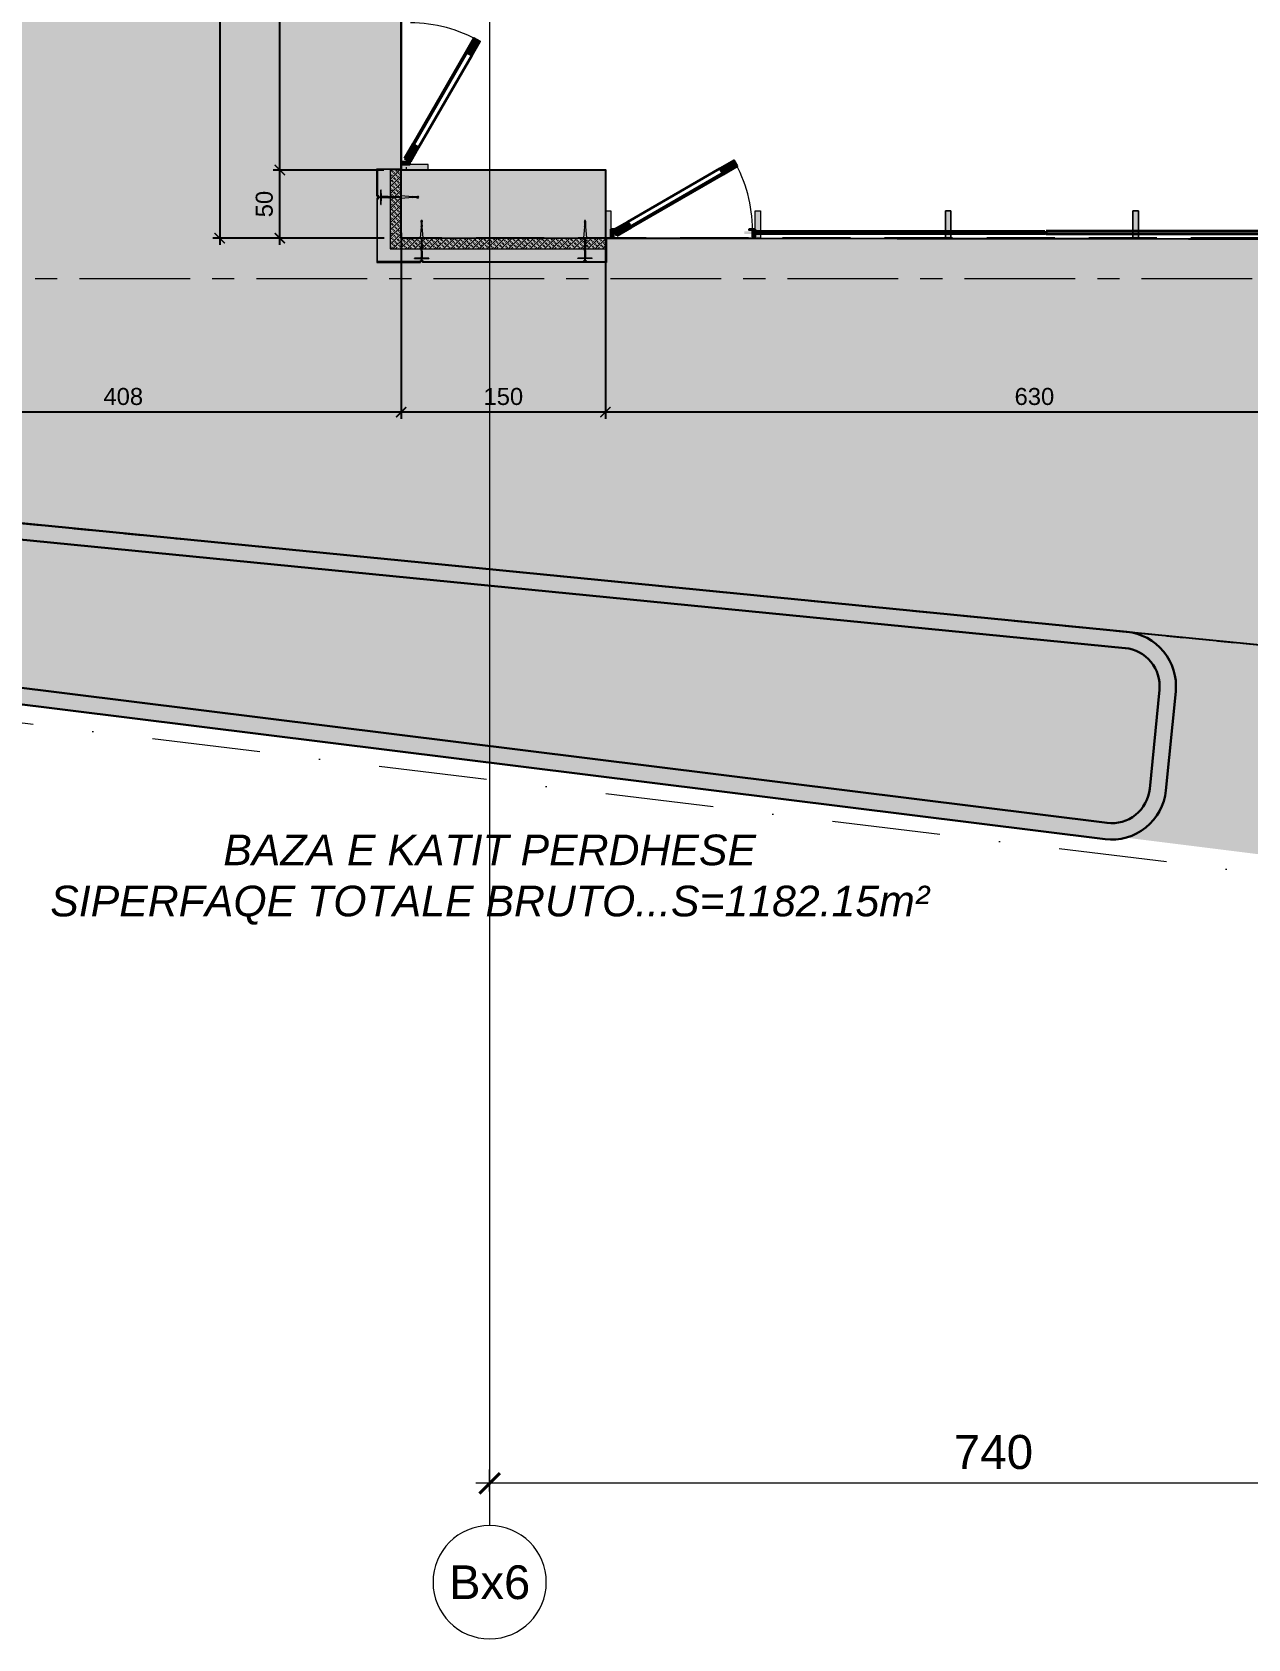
# Model space of a CAD drawing. Header units: centimetres. Extents: x 66524 to 72777, y -55096 to -48161.
# Drawn here: x 67432 to 68325, y -55096 to -53916 of the extents above; entities that cross this region are included whole.
import ezdxf
from ezdxf.enums import TextEntityAlignment as Align

# ---------------------------------------------------------------- set-up
doc = ezdxf.new("R2010")
doc.units = ezdxf.units.CM
doc.header["$LTSCALE"] = 50
doc.header["$MEASUREMENT"] = 0
for name, pattern in [('23486-A01$0${ Chain Double-Dash }', [0]), ('AUSGEZOGEN', [0]), ('AXES', [2, 1.25, -0.25, 0.25, -0.25]), ('CACHE', [0.375, 0.25, -0.125]), ('CONTINU', [0]), ('CORNER', [20, 0, -20]), ('Dot & Dashed', [335.138881, 158.75, -88.194444, 0, -88.194437])]:
    doc.linetypes.add(name, pattern=pattern)
doc.layers.get('0').update_dxf_attribs({"color": 8})
for name, color, linetype in [('AXES', 10, 'AXES'), ('BETON COUPE', 3, 'CONTINU'), ('BORD', 5, 'Continuous'), ('COTE 50ème', 1, 'Continuous'), ('EMPRISE BATIMENT', 253, 'CACHE'), ('FASADA', 150, 'Continuous'), ('TALUS', 2, 'Continuous'), ('TEXTE', 7, 'Continuous')]:
    doc.layers.add(name, color=color, linetype=linetype)
for name, color, linetype, lineweight in [('BETON CACHE', 4, 'CACHE', 5), ('ISOLATION', 252, 'Continuous', 0), ('MACONNERIE COUPE', 7, 'Continuous', 30), ('WD_Corner', 154, 'Continuous', 5), ('WD_Dowel', 154, 'Continuous', 5), ('WD_Text_Legende', 154, 'AUSGEZOGEN', 5)]:
    doc.layers.add(name, color=color, linetype=linetype, lineweight=lineweight)
doc.layers.add('FMULT', color=150, linetype='Continuous', plot=False)
doc.layers.add('HORS GEL', color=7, linetype='CACHE', lineweight=15, true_color=0x00661a)
doc.layers.add('PREFA MUR SUP TRAME', color=7, linetype='Continuous', true_color=0xd7c7ff)
doc.layers.add('WD_Assist1', color=6, linetype='CORNER', lineweight=0, plot=False)
doc.styles.add('FN_TEXT_1.50', font='arial.ttf', dxfattribs={"height": 10})
doc.styles.add('RS_TEXT_1.50', font='arial.ttf', dxfattribs={"height": 12.5})
doc.styles.add('RS_TXT_100', font='arial.ttf', dxfattribs={"height": 25})
doc.styles.add('RS_TXT_50', font='arial.ttf', dxfattribs={"height": 12.5})
doc.dimstyles.new('RS_100CM_LINEAIRE', dxfattribs={"dimscale": 10, "dimtxt": 25, "dimasz": 1.5, "dimexe": 1, "dimexo": 2.5, "dimgap": 1, "dimtad": 1, "dimdec": 1, "dimrnd": 0.5, "dimdsep": 46, "dimtxsty": 'RS_TXT_100', "dimblk1": 'ARCHTICK', "dimblk2": 'ARCHTICK', "dimsah": 1, "dimcen": 2.5, "dimdle": 1, "dimclrt": 4, "dimadec": 0, "dimazin": 2, "dimtfac": 1, "dimtdec": 1, "dimtix": 1, "dimtmove": 2, "dimatfit": 3, "dimfxl": 1, "dimtolj": 1, "dimtzin": 0, "dimarcsym": 0})
doc.dimstyles.new('RS_50CM_LINEAIRE', dxfattribs={"dimscale": 5, "dimtxt": 12.5, "dimasz": 1.5, "dimexe": 1, "dimexo": 2.5, "dimgap": 1, "dimtad": 1, "dimdec": 1, "dimrnd": 0.5, "dimdsep": 46, "dimtxsty": 'RS_TXT_50', "dimblk1": 'ARCHTICK', "dimblk2": 'ARCHTICK', "dimsah": 1, "dimcen": 2.5, "dimdle": 1, "dimclrt": 4, "dimadec": 0, "dimazin": 2, "dimtfac": 1, "dimtdec": 1, "dimtix": 1, "dimtmove": 2, "dimatfit": 3, "dimfxl": 1, "dimtolj": 1, "dimtzin": 0, "dimarcsym": 0})

# ---------------------------------------------------------------- blocks, each defined once
blk = doc.blocks.new('AXES_FN')
at = {"color": 0, "linetype": 'Continuous'}
blk.add_circle((0, 15), 22.18, dxfattribs=at)
at = {"color": 0, "style": 'FN_TEXT_1.50'}
blk.add_attdef('AXES', text='', height=12.5, dxfattribs=at).set_placement((-48.89, 20.63), align=Align.MIDDLE_CENTER)
blk = doc.blocks.new('_ArchTick')
at = {"color": 0, "linetype": 'ByBlock', "const_width": 0.15}
blk.add_lwpolyline([(-0.5, -0.5), (0.5, 0.5)], dxfattribs=at)
blk = doc.blocks.new('*D176')
at = {"layer": 'Defpoints', "color": 0, "linetype": 'ByBlock', "transparency": 16777216}
for p in [(70898.4, -46013.7), (70898.4, -46044.7), (71638.4, -46044.7)]:
    blk.add_point(p, dxfattribs=at)
at = {"layer": 'HORS GEL', "color": 0, "linetype": 'ByBlock', "lineweight": -2, "transparency": 16777216}
for p, q in [((70898.4, -46019.7), (70898.4, -46003.7)), ((71638.4, -46019.7), (71638.4, -46003.7)), ((71648.4, -46013.7), (70888.4, -46013.7))]:
    blk.add_line(p, q, dxfattribs=at)
at = {"layer": 'HORS GEL', "color": 0, "linetype": 'ByBlock', "lineweight": -2, "transparency": 16777216, "xscale": 15, "yscale": 15, "zscale": 15, "rotation": 180}
blk.add_blockref('_ArchTick', (70898.4, -46013.7), dxfattribs=at)
at = {"layer": 'HORS GEL', "color": 0, "linetype": 'ByBlock', "lineweight": -2, "transparency": 16777216, "xscale": 15, "yscale": 15, "zscale": 15}
blk.add_blockref('_ArchTick', (71638.4, -46013.7), dxfattribs=at)
at = {"layer": 'HORS GEL', "color": 4, "linetype": 'ByBlock', "transparency": 16777216, "insert": (71268.4, -45990.9), "char_height": 25, "attachment_point": 5, "style": 'RS_TXT_100'}
blk.add_mtext('\\A1;740', dxfattribs=at)
blk = doc.blocks.new('ankeri')
at = {"layer": 'WD_Assist1'}
for p, q in [((-29.8, 0.4), (-30, 0)), ((-30, 0), (-29.8, -0.4)), ((-2.8, 0.4), (-29.8, 0.4)), ((-2.5, 0.6), (-2.8, 0.4)), ((-2.3, 5.2), (-2.5, 0.6)), ((-2.2, 5.3), (-2.3, 5.2)), ((-2, 5.3), (-2.2, 5.3)), ((-2, -5.3), (-2, 5.3)), ((-29.8, -0.4), (-2.8, -0.4)), ((-2.8, -0.4), (-2.5, -0.6)), ((-2.5, -0.6), (-2.3, -5.2)), ((-2.3, -5.2), (-2.2, -5.3)), ((-2.2, -5.3), (-2, -5.3))]:
    blk.add_line(p, q, dxfattribs=at)
at = {"layer": 'WD_Corner', "lineweight": 5}
blk.add_lwpolyline([(-2, 0.1), (-1.9, 0.1, -1), (-1.8, 0.1), (-0.2, 0.1, 0.185242), (-0.1, 0.6), (-0.1, 0.7), (-0.1, 0.7), (-0.1, 0.7), (-0.1, 0.8), (-0.1, 0.9), (-0.3, 0.9), (-0.3, 0.8), (-0.3, 0.8), (-0.3, 0.9), (-0.4, 0.9), (-0.5, 0.7), (-0.5, 0.7), (-0.5, 0.7), (-0.5, 0.7), (-0.5, 0.7), (-0.5, 0.7), (-0.5, 0.6), (-0.6, 0.7), (-0.4, 0.9), (-0.1, 0.9), (-0.1, 1.4), (0, 1.4), (0, 1.2), (0, 1.2), (0, 1.1), (0, 1.1), (0.2, 1), (0, 1), (0, -1), (0.2, -1), (0, -1.1), (0, -1.1), (0, -1.2), (0, -1.2), (0, -1.4), (-0.1, -1.4), (-0.1, -0.9), (-0.4, -0.9), (-0.6, -0.7), (-0.5, -0.6), (-0.5, -0.7), (-0.5, -0.7), (-0.5, -0.7), (-0.5, -0.7), (-0.5, -0.7), (-0.5, -0.7), (-0.4, -0.9), (-0.3, -0.9), (-0.3, -0.8), (-0.3, -0.8), (-0.3, -0.9), (-0.1, -0.9), (-0.1, -0.8), (-0.1, -0.7), (-0.1, -0.7), (-0.1, -0.7), (-0.1, -0.6, 0.185242), (-0.2, -0.1), (-1.8, -0.1, -1), (-1.9, -0.1), (-2, -0.1)], format="xyb", close=True, dxfattribs=at)
at = {"layer": 'WD_Dowel'}
for p, q in [((-29.8, 0.4), (-30, 0)), ((-30, 0), (-29.8, -0.4)), ((-28.9, 0.4), (-29.8, 0.4)), ((-29.5, 0), (-29.3, 0.1)), ((-29.5, 0), (-29.5, 0)), ((-29.3, 0.3), (-29, 0.4)), ((-29.3, 0.3), (-29.3, -0.3)), ((-29, 0.3), (-29, 0.4)), ((-28.9, 0.4), (-29, 0.3)), ((-28.8, 0.4), (-28.9, 0.4)), ((-28.8, 0.4), (-28.8, 0.3)), ((-28.8, 0.3), (-28.7, 0.4)), ((-28.6, 0.4), (-28.7, 0.4)), ((-28.6, 0.4), (-28.7, 0.4)), ((-28.6, 0.4), (-28.6, 0.3)), ((-28.6, 0.3), (-28.4, 0.4)), ((-28.4, 0.4), (-28.4, 0.4)), ((-28.4, 0.4), (-28.4, 0.3)), ((-28.4, 0.3), (-28.2, 0.4)), ((-28.2, 0.4), (-28.2, 0.4)), ((-28.2, 0.4), (-28.2, 0.3)), ((-28.2, 0.3), (-28, 0.4)), ((-28, 0.4), (-28, 0.4)), ((-28, 0.4), (-28, 0.3)), ((-28, 0.3), (-25.6, 0.4)), ((-25.6, 0.4), (-25.6, 0.4)), ((-25.6, 0.4), (-25.6, 0.3)), ((-25.6, 0.3), (-25.4, 0.4)), ((-25.3, 0.4), (-25.4, 0.4)), ((-25.3, 0.3), (-17.1, 1)), ((-25.3, 0.4), (-25.3, 0.3)), ((-17, 1), (-17.1, 1)), ((-17, 1), (-17, 0.3)), ((-17, 0.3), (-9.4, 0.4)), ((-9.3, 0.4), (-9.4, 0.4)), ((-9.3, 0.4), (-9.3, 0.3)), ((-9.3, 0.3), (-9.1, 0.4)), ((-9.1, 0.4), (-9.1, 0.4)), ((-9.1, 0.4), (-9.1, 0.3)), ((-9.1, 0.3), (-8.9, 0.4)), ((-8.9, 0.4), (-8.9, 0.4)), ((-8.9, 0.4), (-8.9, 0.3)), ((-8.9, 0.3), (-8.7, 0.4)), ((-8.7, 0.4), (-8.7, 0.4)), ((-8.7, 0.4), (-8.7, 0.3)), ((-8.7, 0.3), (-8.5, 0.4)), ((-8.4, 0.4), (-8.5, 0.4)), ((-8.4, 0.4), (-8.4, 0.3)), ((-8.4, 0.3), (-8.3, 0.4)), ((-8.2, 0.4), (-8.3, 0.4)), ((-8.2, 0.4), (-8.2, 0.3)), ((-8.2, 0.3), (-8.1, 0.4)), ((-8, 0.4), (-8.1, 0.4)), ((-8, 0.4), (-8, 0.3)), ((-8, 0.3), (-7.8, 0.4)), ((-7.8, 0.4), (-7.8, 0.4)), ((-7.8, 0.4), (-7.8, 0.3)), ((-7.8, 0.3), (-7.6, 0.4)), ((-7.6, 0.4), (-7.6, 0.4)), ((-7.6, 0.4), (-7.6, 0.3)), ((-7.6, 0.3), (-7.4, 0.4)), ((-7.4, 0.4), (-2.8, 0.4)), ((-2.3, 5.2), (-2.5, 0.7)), ((-2.5, 0.7), (-2.5, -0.7)), ((-2.5, 0.7), (-2.1, 0.7)), ((-2.1, 0.1), (-2.5, 0.1)), ((-2.1, 2.9), (-2.3, 2.9)), ((-2.3, 2.9), (-2.3, 0.7)), ((-2.3, 0.1), (-2.3, 0.7)), ((-2, 5.3), (-2.2, 5.3)), ((-2.1, 5.3), (-2.1, -5.3)), ((-2, 5.3), (-2, -5.3)), ((-29.8, -0.4), (-28.9, -0.4)), ((-29.3, -0.1), (-29.5, 0)), ((-29.3, -0.3), (-29, -0.4)), ((-29, -0.4), (-29, -0.3)), ((-29, -0.3), (-28.9, -0.4)), ((-28.8, -0.4), (-28.9, -0.4)), ((-28.8, -0.4), (-28.8, -0.3)), ((-28.8, -0.3), (-28.7, -0.4)), ((-28.6, -0.4), (-28.7, -0.4)), ((-28.6, -0.4), (-28.6, -0.3)), ((-28.6, -0.3), (-28.4, -0.4)), ((-28.4, -0.4), (-28.4, -0.3)), ((-28.4, -0.3), (-28.2, -0.4)), ((-28.4, -0.4), (-28.4, -0.4)), ((-28.2, -0.4), (-28.2, -0.3)), ((-28.2, -0.3), (-28, -0.4)), ((-28.2, -0.4), (-28.2, -0.4)), ((-28, -0.4), (-28, -0.3)), ((-28, -0.3), (-25.6, -0.4)), ((-28, -0.4), (-28, -0.4)), ((-25.6, -0.4), (-25.6, -0.3)), ((-25.6, -0.3), (-25.4, -0.4)), ((-25.6, -0.4), (-25.6, -0.4)), ((-25.3, -0.4), (-25.4, -0.4)), ((-25.3, -0.4), (-25.3, -0.3)), ((-25.3, -0.3), (-17.1, -1)), ((-17, -1), (-17.1, -1)), ((-17, -1), (-17, -0.3)), ((-17, -0.3), (-9.4, -0.4)), ((-9.3, -0.4), (-9.4, -0.4)), ((-9.3, -0.4), (-9.3, -0.3)), ((-9.3, -0.3), (-9.1, -0.4)), ((-9.1, -0.4), (-9.1, -0.3)), ((-9.1, -0.3), (-8.9, -0.4)), ((-9.1, -0.4), (-9.1, -0.4)), ((-8.9, -0.4), (-8.9, -0.3)), ((-8.9, -0.3), (-8.7, -0.4)), ((-8.9, -0.4), (-8.9, -0.4)), ((-8.7, -0.4), (-8.7, -0.3)), ((-8.7, -0.3), (-8.5, -0.4)), ((-8.7, -0.4), (-8.7, -0.4)), ((-8.4, -0.4), (-8.5, -0.4)), ((-8.4, -0.4), (-8.4, -0.3)), ((-8.4, -0.3), (-8.3, -0.4)), ((-8.2, -0.4), (-8.3, -0.4)), ((-8.2, -0.4), (-8.2, -0.3)), ((-8.2, -0.3), (-8.1, -0.4)), ((-8, -0.4), (-8.1, -0.4)), ((-8, -0.4), (-8, -0.3)), ((-8, -0.3), (-7.8, -0.4)), ((-7.8, -0.4), (-7.8, -0.3)), ((-7.8, -0.3), (-7.6, -0.4)), ((-7.8, -0.4), (-7.8, -0.4)), ((-7.6, -0.4), (-7.6, -0.3)), ((-7.6, -0.3), (-7.4, -0.4)), ((-7.6, -0.4), (-7.6, -0.4)), ((-7.4, -0.4), (-2.8, -0.4)), ((-2.1, -0.1), (-2.5, -0.1)), ((-2.5, -0.7), (-2.1, -0.7)), ((-2.5, -0.7), (-2.3, -5.2)), ((-2.3, -0.7), (-2.3, -0.1)), ((-2.2, -2.9), (-2.3, -0.7)), ((-2.1, -2.9), (-2.2, -2.9)), ((-2, -5.3), (-2.2, -5.3))]:
    blk.add_line(p, q, dxfattribs=at)
for centre, major_axis, start_param, end_param in [((-2.8, 0.6), (0.216, 0), -1.570795, 0), ((-2.2, 5.2), (0.108, 0), 1.570796, 3.141593), ((-2.8, -0.6), (-0.216, 0), 3.141593, 4.712389), ((-2.2, -5.2), (0.108, 0), 3.141593, 4.712389)]:
    blk.add_ellipse(centre, major_axis=major_axis, ratio=0.909091, start_param=start_param, end_param=end_param, dxfattribs=at)
blk = doc.blocks.new('*D1126')
at = {"layer": 'COTE 50ème', "color": 0, "lineweight": -2, "ltscale": 0.5, "transparency": 16777216}
for p, q in [((67853.1, -54054.9), (67853.1, -54200.1)), ((68483.1, -54122.9), (68483.1, -54200.1)), ((68488.1, -54195.1), (67848.1, -54195.1))]:
    blk.add_line(p, q, dxfattribs=at)
at = {"layer": 'Defpoints', "color": 0, "ltscale": 0.5, "transparency": 16777216}
for p in [(67853.1, -54042.4), (68483.1, -54110.4), (67853.1, -54195.1)]:
    blk.add_point(p, dxfattribs=at)
at = {"layer": 'COTE 50ème', "color": 0, "lineweight": -2, "ltscale": 0.5, "transparency": 16777216, "xscale": 7.5, "yscale": 7.5, "zscale": 7.5, "rotation": 180}
blk.add_blockref('_ArchTick', (67853.1, -54195.1), dxfattribs=at)
at = {"layer": 'COTE 50ème', "color": 0, "lineweight": -2, "ltscale": 0.5, "transparency": 16777216, "xscale": 7.5, "yscale": 7.5, "zscale": 7.5}
blk.add_blockref('_ArchTick', (68483.1, -54195.1), dxfattribs=at)
at = {"layer": 'COTE 50ème', "color": 4, "ltscale": 0.5, "transparency": 16777216, "insert": (68168.1, -54183.7), "char_height": 12.5, "attachment_point": 5, "style": 'RS_TXT_50'}
blk.add_mtext('\\A1;630', dxfattribs=at)
blk = doc.blocks.new('*D1127')
at = {"layer": 'COTE 50ème', "color": 0, "lineweight": -2, "ltscale": 0.5, "transparency": 16777216}
for p, q in [((67853.1, -54054.9), (67853.1, -54200.1)), ((67703.1, -54063.6), (67703.1, -54200.1)), ((67858.1, -54195.1), (67698.1, -54195.1))]:
    blk.add_line(p, q, dxfattribs=at)
at = {"layer": 'Defpoints', "color": 0, "ltscale": 0.5, "transparency": 16777216}
for p in [(67853.1, -54042.4), (67703.1, -54051.1), (67703.1, -54195.1)]:
    blk.add_point(p, dxfattribs=at)
at = {"layer": 'COTE 50ème', "color": 0, "lineweight": -2, "ltscale": 0.5, "transparency": 16777216, "xscale": 7.5, "yscale": 7.5, "zscale": 7.5, "rotation": 180}
blk.add_blockref('_ArchTick', (67703.1, -54195.1), dxfattribs=at)
at = {"layer": 'COTE 50ème', "color": 0, "lineweight": -2, "ltscale": 0.5, "transparency": 16777216, "xscale": 7.5, "yscale": 7.5, "zscale": 7.5}
blk.add_blockref('_ArchTick', (67853.1, -54195.1), dxfattribs=at)
at = {"layer": 'COTE 50ème', "color": 4, "ltscale": 0.5, "transparency": 16777216, "insert": (67778.1, -54183.7), "char_height": 12.5, "attachment_point": 5, "style": 'RS_TXT_50'}
blk.add_mtext('\\A1;150', dxfattribs=at)
blk = doc.blocks.new('*D1128')
at = {"layer": 'COTE 50ème', "color": 0, "lineweight": -2, "ltscale": 0.5, "transparency": 16777216}
for p, q in [((67703.1, -54063.6), (67703.1, -54200.1)), ((67294.9, -54251.4), (67294.9, -54190.1)), ((67708.1, -54195.1), (67289.9, -54195.1))]:
    blk.add_line(p, q, dxfattribs=at)
at = {"layer": 'Defpoints', "color": 0, "ltscale": 0.5, "transparency": 16777216}
for p in [(67703.1, -54051.1), (67294.9, -54195.1), (67294.9, -54263.9)]:
    blk.add_point(p, dxfattribs=at)
at = {"layer": 'COTE 50ème', "color": 0, "lineweight": -2, "ltscale": 0.5, "transparency": 16777216, "xscale": 7.5, "yscale": 7.5, "zscale": 7.5, "rotation": 180}
blk.add_blockref('_ArchTick', (67294.9, -54195.1), dxfattribs=at)
at = {"layer": 'COTE 50ème', "color": 0, "lineweight": -2, "ltscale": 0.5, "transparency": 16777216, "xscale": 7.5, "yscale": 7.5, "zscale": 7.5}
blk.add_blockref('_ArchTick', (67703.1, -54195.1), dxfattribs=at)
at = {"layer": 'COTE 50ème', "color": 4, "ltscale": 0.5, "transparency": 16777216, "insert": (67499, -54183.7), "char_height": 12.5, "attachment_point": 5, "style": 'RS_TXT_50'}
blk.add_mtext('\\A1;408', dxfattribs=at)
blk = doc.blocks.new('*D1214')
at = {"layer": 'COTE 50ème', "color": 0, "lineweight": -2, "ltscale": 0.5, "transparency": 16777216}
for p, q in [((67614, -54072.4), (67614, -54012.4)), ((67690.4, -54017.4), (67609, -54017.4)), ((67690.6, -54067.4), (67609, -54067.4))]:
    blk.add_line(p, q, dxfattribs=at)
at = {"layer": 'Defpoints', "color": 0, "ltscale": 0.5, "transparency": 16777216}
for p in [(67614, -54017.4), (67702.9, -54017.4), (67703.1, -54067.4)]:
    blk.add_point(p, dxfattribs=at)
at = {"layer": 'COTE 50ème', "color": 0, "lineweight": -2, "ltscale": 0.5, "transparency": 16777216, "xscale": 7.5, "yscale": 7.5, "zscale": 7.5}
for p, rotation in [((67614, -54017.4), 90), ((67614, -54067.4), 270)]:
    blk.add_blockref('_ArchTick', p, dxfattribs=dict(at, rotation=rotation))
at = {"layer": 'COTE 50ème', "color": 4, "ltscale": 0.5, "transparency": 16777216, "insert": (67602.6, -54042.4), "char_height": 12.5, "attachment_point": 5, "rotation": 90, "style": 'RS_TXT_50'}
blk.add_mtext('\\A1;50', dxfattribs=at)
blk = doc.blocks.new('*D1215')
at = {"layer": 'COTE 50ème', "color": 0, "lineweight": -2, "ltscale": 0.5, "transparency": 16777216}
for p, q in [((67691.6, -53373.4), (67609, -53373.4)), ((67614, -54022.4), (67614, -53368.4)), ((67690.4, -54017.4), (67609, -54017.4))]:
    blk.add_line(p, q, dxfattribs=at)
at = {"layer": 'Defpoints', "color": 0, "ltscale": 0.5, "transparency": 16777216}
for p in [(67614, -53373.4), (67704.1, -53373.4), (67702.9, -54017.4)]:
    blk.add_point(p, dxfattribs=at)
at = {"layer": 'COTE 50ème', "color": 0, "lineweight": -2, "ltscale": 0.5, "transparency": 16777216, "xscale": 7.5, "yscale": 7.5, "zscale": 7.5}
for p, rotation in [((67614, -53373.4), 90), ((67614, -54017.4), 270)]:
    blk.add_blockref('_ArchTick', p, dxfattribs=dict(at, rotation=rotation))
at = {"layer": 'COTE 50ème', "color": 4, "ltscale": 0.5, "transparency": 16777216, "insert": (67602.6, -53695.4), "char_height": 12.5, "attachment_point": 5, "rotation": 90, "style": 'RS_TXT_50'}
blk.add_mtext('\\A1;644', dxfattribs=at)
blk = doc.blocks.new('*D1229')
at = {"layer": 'COTE 50ème', "color": 0, "lineweight": -2, "ltscale": 0.5, "transparency": 16777216}
for p, q in [((67569.8, -49967.4), (67569.8, -54072.4)), ((67690.6, -49972.4), (67564.8, -49972.4)), ((67690.6, -54067.4), (67564.8, -54067.4))]:
    blk.add_line(p, q, dxfattribs=at)
at = {"layer": 'Defpoints', "color": 0, "ltscale": 0.5, "transparency": 16777216}
for p in [(67703.1, -49972.4), (67569.8, -54067.4), (67703.1, -54067.4)]:
    blk.add_point(p, dxfattribs=at)
at = {"layer": 'COTE 50ème', "color": 0, "lineweight": -2, "ltscale": 0.5, "transparency": 16777216, "xscale": 7.5, "yscale": 7.5, "zscale": 7.5}
for p, rotation in [((67569.8, -49972.4), 90), ((67569.8, -54067.4), 270)]:
    blk.add_blockref('_ArchTick', p, dxfattribs=dict(at, rotation=rotation))
at = {"layer": 'COTE 50ème', "color": 4, "ltscale": 0.5, "transparency": 16777216, "insert": (67558.4, -52019.9), "char_height": 12.5, "attachment_point": 5, "rotation": 90, "style": 'RS_TXT_50'}
blk.add_mtext('\\A1;4095', dxfattribs=at)
blk = doc.blocks.new('A$C8397ccc9')
at = {"layer": 'AXES', "lineweight": 5, "ltscale": 1.3}
blk.add_line((3195, -3235), (-1985, -3235), dxfattribs=at)
at = {"layer": 'HORS GEL', "linetype": '23486-A01$0${ Chain Double-Dash }', "ltscale": 1.2}
blk.add_line((-1265, -1195), (-1265, -4150), dxfattribs=at)
at = {"layer": 'HORS GEL'}
ref = blk.add_blockref('AXES_FN', (-1265, -4163.46), dxfattribs=dict(at, xscale=-1.875, yscale=1.875, zscale=1.875, rotation=180))
ref.add_attrib('AXES', 'Bx6', dxfattribs={"layer": '0', "color": 0, "height": 24.75, "style": 'RS_TEXT_1.50'}).set_placement((-1265, -4191.58), align=Align.MIDDLE)
at = {"layer": 'HORS GEL', "linetype": 'ByBlock'}
dim = blk.add_linear_dim(base=(-1265, -4118.93), p1=(-525, -4150), p2=(-1265, -4150), dimstyle='RS_100CM_LINEAIRE', dxfattribs=at)
dim.commit()
dim.dimension.update_dxf_attribs({"geometry": '*D176', "text_midpoint": (-895, -4096.17), "insert": (-72163.45, 41894.73)})

msp = doc.modelspace()

# ---------------------------------------------------------------- hatches: boundary and pattern name
at = {"layer": 'EMPRISE BATIMENT', "linetype": 'ByBlock', "lineweight": 15, "ltscale": 0.5, "true_color": 0x636466, "transparency": 33554641}
h = msp.add_hatch(dxfattribs=at)
h.set_pattern_fill('SQUARE', color=251, scale=200, angle=25.38482)
h.set_pattern_definition([(25.38482, (30089.383, 37005.56), (-10.7173944, 22.586223), [25, -25]), (115.38482, (30089.383, 37005.56), (-22.586223, -10.7173944), [25, -25])])
h.paths.add_polyline_path([(70053.07, -49822.36), (67553.07, -49822.36), (67553.07, -54217.36), (68333.07, -54217.36), (68333.07, -54272.36), (71288.07, -54272.36), (71288.07, -51907.36), (70673.07, -51907.36), (70673.07, -51610.36), (70053.07, -51610.36)])
h.paths.add_polyline_path([(69903.07, -51760.36), (70523.07, -51760.36), (70523.07, -52057.36), (71138.07, -52057.36), (71138.07, -54122.36), (68483.07, -54122.36), (68483.07, -54067.36), (67703.07, -54067.36), (67703.07, -49972.36), (69903.07, -49972.36)], flags=16)
at = {"layer": 'EMPRISE BATIMENT', "linetype": 'ByBlock', "lineweight": 15, "ltscale": 200, "true_color": 0x9898cc, "transparency": 33554559}
h = msp.add_hatch(dxfattribs=at)
h.set_pattern_fill('HT6006ET', color=253, scale=0.15, angle=25.38482, pattern_type=2)
h.set_pattern_definition([(25.38482, (30090.2, 37005.95), (-38.96845, 82.123506), [90, -0.9]), (25.38482, (30089.81, 37006.76), (-38.96845, 82.123506), [90, -0.9]), (115.38482, (30089.81, 37006.76), (-82.123506, -38.96845), [90, -0.9]), (115.38482, (30089, 37006.37), (-82.123506, -38.96845), [90, -0.9])])
edge = h.paths.add_edge_path()
edge.add_arc((71758.7, -53877.49), 150, -117.01961, 0, ccw=False)
edge.add_line((71690.55, -54011.12), (71519.93, -53924.11))
edge.add_arc((71588.07, -53790.48), 150, 180, 242.98039, ccw=False)
edge.add_line((71438.07, -53790.48), (71438.07, -52511.35))
edge.add_ellipse((71444.05, -52492.26), major_axis=(14.14, 14.14), ratio=1, start_angle=135, end_angle=207.59744, ccw=False)
edge.add_ellipse((71444.05, -52492.26), major_axis=(14.14, 14.14), ratio=1, start_angle=422.40256, end_angle=495, ccw=False)
edge.add_line((71438.07, -52473.18), (71438.07, -52174.31))
edge.add_arc((71588.07, -52174.31), 150, 122.89183, 180, ccw=False)
edge.add_line((71506.61, -52048.35), (71288.07, -52048.35))
edge.add_line((71288.07, -52048.35), (71288.07, -52698.95))
edge.add_line((71288.07, -52698.95), (71383.18, -52698.95))
edge.add_line((71383.18, -52698.95), (71383.18, -52718.95))
edge.add_line((71383.18, -52718.95), (71288.07, -52718.95))
edge.add_line((71288.07, -52718.95), (71288.07, -54272.36))
edge.add_line((71288.07, -54272.36), (71237.52, -54272.36))
edge.add_line((71237.52, -54272.36), (71237.02, -54402.86))
edge.add_line((71237.02, -54402.86), (70267.03, -54399.16))
edge.add_line((70267.03, -54399.16), (70267.51, -54272.36))
edge.add_line((70267.51, -54272.36), (68333.07, -54272.36))
edge.add_line((68333.07, -54272.36), (68333.07, -54217.36))
edge.add_line((68333.07, -54217.36), (67553.07, -54217.36))
edge.add_line((67553.07, -54217.36), (67553.07, -53934.13))
edge.add_line((67553.07, -53934.13), (67510.83, -53892.9))
edge.add_line((67510.83, -53892.9), (67438.99, -52568.37))
edge.add_line((67438.99, -52568.37), (67471.93, -52468.12))
edge.add_line((67471.93, -52468.12), (67466.47, -52471.28))
edge.add_line((67466.47, -52471.28), (67466.47, -52431.28))
edge.add_line((67466.47, -52431.28), (67445.56, -52431.28))
edge.add_line((67445.56, -52431.28), (67294.94, -54263.92))
edge.add_line((67294.94, -54263.92), (67358.58, -54270.17))
edge.add_ellipse((67364.83, -54289.17), major_axis=(-14.14, 14.14), ratio=1, start_angle=-55.2663, end_angle=-26.77977, ccw=False)
edge.add_ellipse((67364.83, -54289.17), major_axis=(14.14, 14.14), ratio=1, start_angle=375.56246, end_angle=394.7337, ccw=False)
edge.add_line((67374.66, -54271.75), (68235.95, -54356.33))
edge.add_line((68235.95, -54356.33), (71908.7, -54717.01))
edge.add_line((71908.7, -54717.01), (71908.7, -54454.95))
edge.add_line((71908.7, -54454.95), (71873.07, -54454.95))
edge.add_line((71873.07, -54454.95), (71873.07, -54437.25))
edge.add_line((71873.07, -54437.25), (71908.7, -54437.25))
edge.add_line((71908.7, -54437.25), (71908.7, -54430.53))
edge.add_line((71908.7, -54430.53), (71873.07, -54430.53))
edge.add_line((71873.07, -54430.53), (71873.07, -54412.83))
edge.add_line((71873.07, -54412.83), (71908.7, -54412.83))
edge.add_line((71908.7, -54412.83), (71908.7, -54407.71))
edge.add_line((71908.7, -54407.71), (71873.07, -54407.71))
edge.add_line((71873.07, -54407.71), (71873.07, -54390.01))
edge.add_line((71873.07, -54390.01), (71908.7, -54390.01))
edge.add_line((71908.7, -54390.01), (71908.7, -53877.49))
h.paths.add_polyline_path([(71673.07, -54540.93), (71873.07, -54540.93), (71873.07, -54690.93), (71673.07, -54690.93)], flags=16)
h.paths.add_polyline_path([(71698.07, -54565.93), (71848.07, -54565.93), (71848.07, -54665.93), (71698.07, -54665.93)], flags=0)
h.paths.add_polyline_path([(70673.07, -51802.52), (70673.07, -51907.36), (71113.91, -51907.36)])
h.paths.add_polyline_path([(71908.7, -52048.35), (71706.77, -52048.35), (71793.4, -52068.96, -0.3473684), (71908.7, -52214.89)], flags=17)
h.paths.add_polyline_path([(72093.07, -51908.64), (71949.97, -51934.68, -0.0518822), (71908.7, -51937.84), (71908.7, -52046.35), (72093.07, -52046.35)])
h.paths.add_polyline_path([(72093.07, -52048.35), (71908.7, -52048.35), (71908.7, -54390.01), (72093.07, -54390.01), (72093.07, -53921.9), (72053.77, -53922.49), (72043.84, -53255.89), (72083.83, -53255.3), (72093.07, -53875.35)])
h.paths.add_polyline_path([(72093.07, -54454.95), (71908.7, -54454.95), (71908.7, -54717.01), (72056.16, -54731.49, 0.2735557), (72093.07, -54714.29)])
h.paths.add_polyline_path([(70991.07, -54671.01, -0.4431842), (71034.98, -54631.21), (70238.17, -54552.96, -0.422015), (70273.96, -54597.73), (70258.62, -54720.32, -0.3949097), (70216.61, -54755.29), (70595.62, -54802.7), (71029.71, -54817.5, -0.4042685), (70991.07, -54777.52)])
h.paths.add_polyline_path([(69306.94, -54502.51, -0.4201716), (69350.73, -54465.81), (68235.95, -54356.33, -0.4142136), (68271.85, -54400.05), (68264.71, -54472.75, -0.3113118), (68235.4, -54507.44), (69321.69, -54643.33, -0.3101808), (69299.04, -54604.13)], flags=17)
h.paths.add_polyline_path([(71237.52, -54272.36), (70267.51, -54272.36), (70267.03, -54399.16), (71237.02, -54402.86)], flags=17)
h.paths.add_polyline_path([(67553.07, -52421.28), (67471.93, -52468.12), (67438.99, -52568.37), (67510.83, -53892.9), (67553.07, -53934.13)], flags=17)
h.paths.add_polyline_path([(67553.07, -52048.35), (67477.03, -52048.35), (67447.2, -52411.28), (67466.47, -52411.28), (67466.47, -52371.28), (67497.81, -52389.37), (67553.07, -52221.23)], flags=16)
h.paths.add_polyline_path([(67553.07, -51437.48), (67538.73, -51297.53), (67477.19, -52046.35), (67553.07, -52046.35)])
h.paths.add_polyline_path([(67553.07, -52221.23), (67497.81, -52389.37), (67553.07, -52421.28)], flags=17)
h.paths.add_polyline_path([(71352.51, -52737.99), (71483.4, -52737.99), (71483.4, -52644.8), (71352.51, -52644.8)], flags=24)
h.paths.add_polyline_path([(71698.28, -54660.54), (71846.25, -54660.54), (71846.25, -54566.06), (71698.28, -54566.06)], flags=8)
h.paths.add_polyline_path([(71902.64, -54396.48), (72301.31, -54396.48), (72301.31, -54302.87), (71902.64, -54302.87)], flags=9)
at = {"layer": 'FASADA', "linetype": 'Continuous', "lineweight": 15}
for points in [[(67750.55, -53930.92), (67754.88, -53933.42), (67760.88, -53923.03), (67756.55, -53920.53)], [(67705.55, -54008.86), (67709.88, -54011.36), (67715.88, -54000.97), (67711.55, -53998.47)], [(67722.87, -54017.36), (67702.87, -54017.36), (67702.87, -54013.36), (67722.87, -54013.36)], [(67703.87, -54013.36), (67703.87, -54011.36), (67708.87, -54011.36), (67708.87, -54008.86), (67709.37, -54008.86), (67709.37, -54013.36)], [(67939.51, -54020.69), (67949.91, -54014.69), (67947.41, -54010.36), (67937.01, -54016.36)], [(67853.07, -54047.36), (67857.07, -54047.36), (67857.07, -54067.36), (67853.07, -54067.36)], [(67963.07, -54047.36), (67967.07, -54047.36), (67967.07, -54067.36), (67963.07, -54067.36)], [(68106.76, -54047.36), (68106.76, -54067.36), (68102.76, -54067.36), (68102.76, -54047.36)], [(68102.76, -54047.36), (68106.76, -54047.36), (68106.76, -54067.36), (68102.76, -54067.36)], [(68244.43, -54047.36), (68244.43, -54067.36), (68240.43, -54067.36), (68240.43, -54047.36)], [(68240.43, -54047.36), (68244.43, -54047.36), (68244.43, -54067.36), (68240.43, -54067.36)], [(67861.57, -54065.69), (67871.96, -54059.69), (67869.46, -54055.36), (67859.07, -54061.36)], [(67857.07, -54066.36), (67857.07, -54060.86), (67861.57, -54060.86), (67861.57, -54061.36), (67859.07, -54061.36), (67859.07, -54066.36)], [(67963.07, -54060.86), (67963.07, -54066.36), (67961.07, -54066.36), (67961.07, -54061.36), (67958.57, -54061.36), (67958.57, -54060.86)]]:
    msp.add_hatch(color=256, dxfattribs=at).paths.add_polyline_path(points)
at = {"layer": 'FASADA', "linetype": 'Continuous', "lineweight": 0}
for points in [[(68163.22, -54062.36), (68163.22, -54064.36), (67955.07, -54064.36), (67955.07, -54062.36)], [(68164.22, -54062.36), (68479.07, -54062.36), (68479.07, -54064.36), (68164.22, -54064.36)]]:
    msp.add_hatch(color=256, dxfattribs=at).paths.add_polyline_path(points)
at = {"layer": 'ISOLATION', "transparency": 33554687}
h = msp.add_hatch(dxfattribs=at)
h.set_pattern_fill('INSUL', color=256, scale=10, angle=45)
h.set_pattern_definition([(45, (0, 54.9852), (-2.65165043, 2.65165043), []), (45, (-0.884, 55.869), (-2.65165043, 2.65165043), [1.25, -1.25]), (45, (-1.7678, 56.753), (-2.65165043, 2.65165043), [1.25, -1.25])])
h.paths.add_polyline_path([(67703.07, -54017.36), (67695.07, -54017.36), (67695.07, -54075.36), (67853.07, -54075.36), (67853.07, -54067.36), (67703.07, -54067.36)])
at = {"layer": 'PREFA MUR SUP TRAME'}
h = msp.add_hatch(color=256, dxfattribs=at)
h.paths.add_polyline_path([(70243.07, -51987.36), (70243.07, -52037.36), (70323.07, -52037.36), (70323.07, -51987.36)])
h.paths.add_polyline_path([(68533.07, -52797.36), (68483.07, -52797.36), (68483.07, -52927.36), (68533.07, -52927.36)])
h.paths.add_polyline_path([(67853.07, -52847.36), (67853.07, -52797.36), (67703.07, -52797.36), (67703.07, -52847.36)])
h.paths.add_polyline_path([(67853.07, -53373.36), (67853.07, -53323.36), (67703.07, -53323.36), (67703.07, -53373.36)])
h.paths.add_polyline_path([(68533.07, -53222.36), (68483.07, -53222.36), (68483.07, -53372.36), (68533.07, -53372.36)])
h.paths.add_polyline_path([(68533.07, -53972.36), (68483.07, -53972.36), (68483.07, -54122.36), (68533.07, -54122.36)])
h.paths.add_polyline_path([(67853.07, -54067.36), (67853.07, -54017.36), (67703.07, -54017.36), (67703.07, -54067.36)])
h.paths.add_polyline_path([(67853.07, -52107.36), (67853.07, -52057.36), (67703.07, -52057.36), (67703.07, -52107.36)])
h.paths.add_polyline_path([(68938.07, -53323.36), (68988.07, -53323.36), (68988.07, -53397.36), (68938.07, -53397.36)])
edge = h.paths.add_edge_path()
edge.add_arc((70403.07, -49997.36), 40, 0, 360)
edge = h.paths.add_edge_path()
edge.add_arc((70283.07, -50672.36), 40, 0, 360)
edge = h.paths.add_edge_path()
edge.add_arc((70283.07, -51272.36), 40, 0, 360)
h.paths.add_polyline_path([(68528.07, -52107.36), (68533.07, -52107.36), (68723.07, -52107.36), (68723.07, -52397.36), (68748.07, -52397.36), (68748.07, -52107.36), (68938.07, -52107.36), (68938.07, -52397.36), (68958.07, -52397.36), (68958.07, -52087.36), (68528.07, -52087.36)])
at = {"layer": 'TALUS', "lineweight": 30, "ltscale": 0.5, "true_color": 0x636466, "transparency": 33554559}
h = msp.add_hatch(color=251, dxfattribs=at)
h.dxf.hatch_style = 1
edge = h.paths.add_edge_path()
edge.add_line((67314.37, -54396), (68219.97, -54508.54))
edge.add_arc((68224.9, -54468.85), 40, 262.91597, 354.39134)
edge.add_line((68264.71, -54472.75), (68271.85, -54400.05))
edge.add_arc((68232.04, -54396.14), 40, 354.39134, 444.39134)
edge.add_line((68235.95, -54356.33), (67331.82, -54267.54))
edge.add_arc((67327.91, -54307.35), 40, 84.39134, 170.0256)
edge.add_line((67288.52, -54300.42), (67279.91, -54349.38))
edge.add_arc((67319.31, -54356.3), 40, 170.0256, 262.91597)
at = {"layer": 'TALUS', "lineweight": 30, "ltscale": 0.5, "true_color": 0x139b48, "transparency": 33554559}
h = msp.add_hatch(dxfattribs=at)
h.set_pattern_fill('ANGLE', color=114, angle=25.38482)
h.set_pattern_definition([(25.38481918, (30089.38347, 37005.56056), (-0.1178913381, 0.2484484502), [0.2, -0.075]), (115.38481918, (30089.38347, 37005.56056), (-0.2484484502, -0.1178913381), [0.2, -0.075])])
edge = h.paths.add_edge_path()
edge.add_line((67315.85, -54384.09), (68221.45, -54496.63))
edge.add_arc((68224.9, -54468.85), 28, 262.91597, 354.39134)
edge.add_line((68252.77, -54471.58), (68259.91, -54398.88))
edge.add_arc((68232.04, -54396.14), 28, 354.39134, 444.39134)
edge.add_line((68234.78, -54368.27), (67330.65, -54279.49))
edge.add_arc((67327.91, -54307.35), 28, 84.39134, 170.0256)
edge.add_line((67300.34, -54302.5), (67291.73, -54351.45))
edge.add_arc((67319.31, -54356.3), 28, 170.0256, 262.91597)

# ---------------------------------------------------------------- linework, layer by layer
at = {"layer": 'BETON CACHE', "color": 232, "linetype": 'Dot & Dashed', "ltscale": 0.01}
msp.add_lwpolyline([(71908.7, -54847.46), (70595.46, -54807.71), (67248.21, -54401.92), (67649.31, -49521.26), (71298.58, -49407.74), (71887.99, -49414.31)], close=True, dxfattribs=at)
at = {"layer": 'BETON COUPE', "lineweight": 5}
msp.add_lwpolyline([(67853.07, -54067.36), (67853.07, -54017.36), (67703.07, -54017.36), (67703.07, -54067.36)], close=True, dxfattribs=at)
at = {"layer": 'BORD', "color": 41, "linetype": 'CACHE', "ltscale": 4, "true_color": 0xf4ee51}
msp.add_lwpolyline([(67703.07, -49972.36), (69903.07, -49972.36), (69903.07, -51760.36), (70523.07, -51760.36), (70523.07, -52057.36), (71138.07, -52057.36), (71138.07, -54122.36), (68483.07, -54122.36), (68483.07, -54067.36), (67703.07, -54067.36)], close=True, dxfattribs=at)
at = {"layer": 'BORD'}
msp.add_lwpolyline([(67477.03, -52048.35), (67294.94, -54263.92), (72108.07, -54736.59), (72108.07, -52048.35)], close=True, dxfattribs=at)
at = {"layer": 'BORD', "color": 1, "linetype": 'CACHE'}
msp.add_lwpolyline([(67477.03, -52048.35), (67294.94, -54263.92), (72093.07, -54735.11), (72093.07, -52048.35)], close=True, dxfattribs=at)
at = {"layer": 'FASADA', "linetype": 'Continuous', "lineweight": 30}
for p, q in [((67711.55, -53998.47), (67750.55, -53930.92)), ((67712.42, -53998.97), (67751.42, -53931.42)), ((67715.88, -54000.97), (67754.88, -53933.42)), ((67869.46, -54055.36), (67937.01, -54016.36)), ((67871.46, -54058.83), (67939.01, -54019.83)), ((67871.96, -54059.69), (67939.51, -54020.69))]:
    msp.add_line(p, q, dxfattribs=at)
at = {"layer": 'FASADA', "linetype": 'Continuous', "lineweight": 30, "flags": 128}
for points in [[(67750.55, -53930.92), (67756.55, -53920.53), (67760.88, -53923.03), (67754.88, -53933.42)], [(67711.55, -53998.47), (67750.55, -53930.92), (67754.88, -53933.42), (67715.88, -54000.97)], [(67705.55, -54008.86), (67711.55, -53998.47), (67715.88, -54000.97), (67709.88, -54011.36)], [(67703.87, -54013.36), (67703.87, -54011.36), (67708.87, -54011.36), (67708.87, -54008.86), (67709.37, -54008.86), (67709.37, -54013.36)], [(67939.51, -54020.69), (67949.91, -54014.69), (67947.41, -54010.36), (67937.01, -54016.36)], [(67871.96, -54059.69), (67939.51, -54020.69), (67937.01, -54016.36), (67869.46, -54055.36)], [(67861.57, -54065.69), (67871.96, -54059.69), (67869.46, -54055.36), (67859.07, -54061.36)], [(67857.07, -54066.36), (67859.07, -54066.36), (67859.07, -54061.36), (67861.57, -54061.36), (67861.57, -54060.86), (67857.07, -54060.86)], [(67963.07, -54060.86), (67958.57, -54060.86), (67958.57, -54061.36), (67961.07, -54061.36), (67961.07, -54066.36), (67963.07, -54066.36)]]:
    msp.add_lwpolyline(points, close=True, dxfattribs=at)
at = {"layer": 'FASADA', "linetype": 'Continuous', "lineweight": 15, "flags": 128}
for points in [[(67722.87, -54017.36), (67722.87, -54013.36), (67702.87, -54013.36), (67702.87, -54017.36)], [(67853.07, -54047.36), (67857.07, -54047.36), (67857.07, -54067.36), (67853.07, -54067.36)], [(67963.07, -54047.36), (67967.07, -54047.36), (67967.07, -54067.36), (67963.07, -54067.36)], [(68106.76, -54047.36), (68102.76, -54047.36), (68102.76, -54067.36), (68106.76, -54067.36)], [(68102.76, -54047.36), (68106.76, -54047.36), (68106.76, -54067.36), (68102.76, -54067.36)], [(68244.43, -54047.36), (68240.43, -54047.36), (68240.43, -54067.36), (68244.43, -54067.36)], [(68240.43, -54047.36), (68244.43, -54047.36), (68244.43, -54067.36), (68240.43, -54067.36)]]:
    msp.add_lwpolyline(points, close=True, dxfattribs=at)
at = {"layer": 'FASADA', "linetype": 'Continuous', "lineweight": 13, "flags": 128}
msp.add_lwpolyline([(67706.87, -54015.36), (67706.87, -54017.36)], dxfattribs=at)
at = {"layer": 'FASADA', "linetype": 'Continuous', "lineweight": 35, "flags": 128}
for points in [[(68175.83, -54062.36), (68175.83, -54064.36), (67964.07, -54064.36), (67964.07, -54062.36)], [(68176.83, -54062.36), (68176.83, -54064.36), (68479.07, -54064.36), (68479.07, -54062.36)]]:
    msp.add_lwpolyline(points, close=True, dxfattribs=at)
at = {"layer": 'FASADA', "linetype": 'Continuous', "lineweight": 13}
for centre, start, end in [((67709.88, -54011.36), 60, 90), ((67859.07, -54061.36), 0, 30)]:
    msp.add_arc(centre, 102, start, end, dxfattribs=at)
at = {"layer": 'FMULT', "ltscale": 0.5}
for points in [[(67703.07, -52057.36), (71138.07, -52057.36), (71138.07, -54122.36), (68483.07, -54122.37), (68483.07, -54068.21), (67703.07, -54067.36)], [(67703.07, -53360.86), (67703.07, -54017.36), (67853.07, -54017.36), (67853.07, -54067.36), (68495.57, -54068.21), (68495.57, -53360.86)]]:
    msp.add_lwpolyline(points, close=True, dxfattribs=at)
at = {"layer": 'ISOLATION', "ltscale": 0.5}
msp.add_lwpolyline([(67703.07, -54017.36), (67695.07, -54017.36), (67695.07, -54075.36), (67853.07, -54075.36), (67853.07, -54067.36), (67703.07, -54067.36)], close=True, dxfattribs=at)
at = {"layer": 'TALUS', "color": 18, "lineweight": 30, "true_color": 0x000000}
for points in [[(67314.37, -54396), (68219.97, -54508.54, 0.4217759), (68264.71, -54472.75), (68271.85, -54400.05, 0.4142136), (68235.95, -54356.33), (67331.82, -54267.54, 0.3920681), (67288.52, -54300.42), (67279.91, -54349.38, 0.4290674)], [(67315.85, -54384.09), (68221.45, -54496.63, 0.4217759), (68252.77, -54471.58), (68259.91, -54398.88, 0.4142136), (68234.78, -54368.27), (67330.65, -54279.49, 0.3920681), (67300.34, -54302.5), (67291.73, -54351.45, 0.4290674)]]:
    msp.add_lwpolyline(points, format="xyb", close=True, dxfattribs=at)
at = {"layer": 'WD_Corner', "lineweight": 5, "ltscale": 0.5}
for points in [[(67702.87, -54017.36), (67702.87, -54017.11), (67685.82, -54017.11), (67685.82, -54036.36), (67686.07, -54036.36), (67686.07, -54036.56), (67685.22, -54036.56), (67685.22, -54016.51), (67703.07, -54016.51), (67703.07, -54017.36)], [(67717.07, -54084.36), (67717.07, -54084.61), (67685.82, -54084.61), (67685.82, -54038.36), (67686.07, -54038.36), (67686.07, -54038.16), (67685.22, -54038.16), (67685.22, -54085.21), (67717.27, -54085.21), (67717.27, -54084.36)], [(67719.07, -54084.36), (67719.07, -54084.61), (67853.32, -54084.61), (67853.32, -54067.56), (67853.07, -54067.56), (67853.07, -54067.36), (67853.92, -54067.36), (67853.92, -54085.21), (67718.87, -54085.21), (67718.87, -54084.36)]]:
    msp.add_lwpolyline(points, close=True, dxfattribs=at)

# ---------------------------------------------------------------- block references
at = {"layer": 'MACONNERIE COUPE', "lineweight": 5, "ltscale": 0.5}
msp.add_blockref('A$C8397ccc9', (69033.07, -50862.36), dxfattribs=at)
at = {"layer": 'WD_Text_Legende'}
for p, rotation in [((67686.07, -54037.36), 180), ((67718.07, -54084.36), 270), ((67838.07, -54084.36), 270)]:
    msp.add_blockref('ankeri', p, dxfattribs=dict(at, rotation=rotation))
at = {"layer": 'WD_Text_Legende', "xscale": -1, "rotation": 90}
msp.add_blockref('ankeri', (67718.07, -54084.36), dxfattribs=at)

# ---------------------------------------------------------------- texts
at = {"layer": 'TEXTE', "insert": (67768.07, -54538.28), "char_height": 37.5, "width": 661.2314, "attachment_point": 5, "style": 'RS_TEXT_1.50'}
msp.add_mtext('{\\fArial|b0|i1|c0|p34;\\H0.6x;BAZA E KATIT PERDHESE\\PSIPERFAQE TOTALE BRUTO...S=1182.15m²}', dxfattribs=at)

# ---------------------------------------------------------------- dimensions: what is measured, and where the dimension line sits
at = {"layer": 'COTE 50ème', "ltscale": 0.5}
for base, p1, p2, picture, middle in [((67569.78, -54067.36), (67703.07, -49972.36), (67703.07, -54067.36), '*D1229', (67558.4, -52019.86)), ((67614.02, -53373.36), (67702.87, -54017.36), (67704.08, -53373.36), '*D1215', (67602.64, -53695.36)), ((67614.02, -54017.36), (67703.07, -54067.36), (67702.87, -54017.36), '*D1214', (67602.64, -54042.36))]:
    dim = msp.add_linear_dim(base=base, p1=p1, p2=p2, angle=90, dimstyle='RS_50CM_LINEAIRE', dxfattribs=at)
    dim.commit()
    dim.dimension.update_dxf_attribs({"geometry": picture, "text_midpoint": middle})
for base, p1, p2, picture, middle in [((67703.07, -54195.12), (67853.07, -54042.36), (67703.07, -54051.09), '*D1127', (67778.07, -54183.74)), ((67853.07, -54195.12), (68483.07, -54110.39), (67853.07, -54042.36), '*D1126', (68168.07, -54183.73)), ((67294.94, -54195.12), (67703.07, -54051.09), (67294.94, -54263.92), '*D1128', (67499.01, -54183.74))]:
    dim = msp.add_linear_dim(base=base, p1=p1, p2=p2, dimstyle='RS_50CM_LINEAIRE', dxfattribs=at)
    dim.commit()
    dim.dimension.update_dxf_attribs({"geometry": picture, "text_midpoint": middle})

doc.saveas('drawing.dxf')
